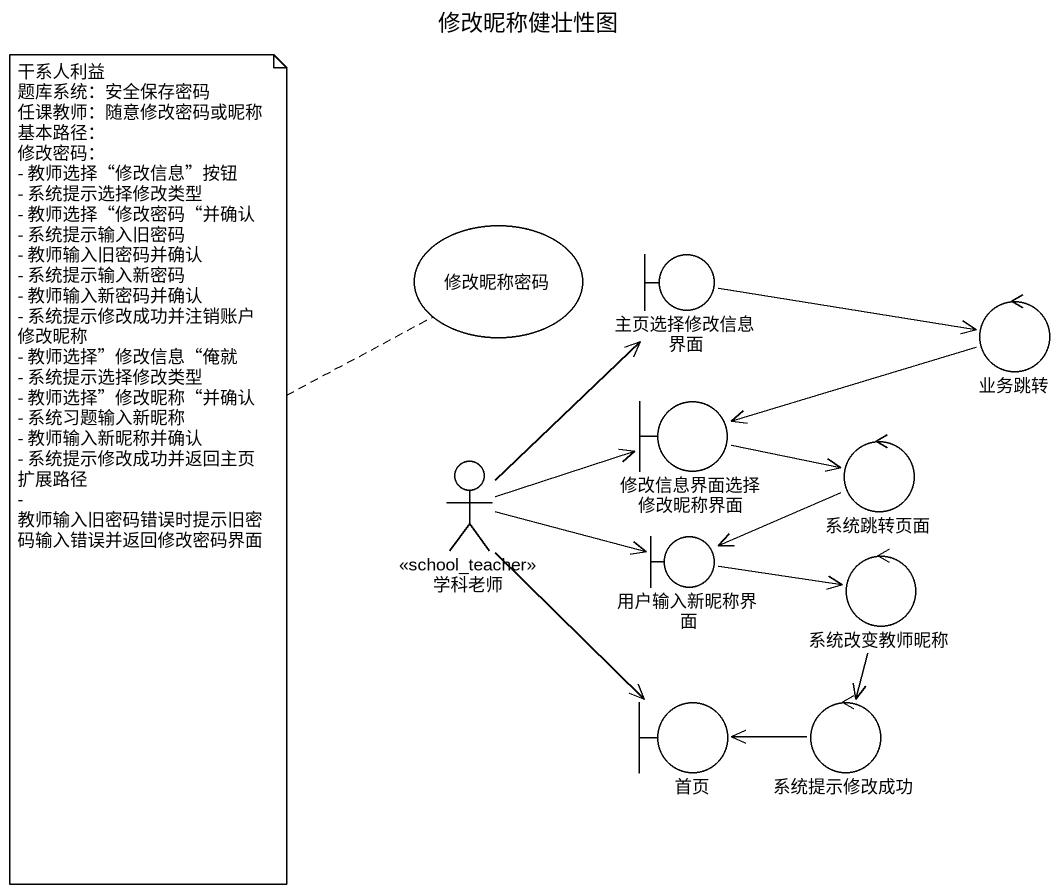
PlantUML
@startuml
title 修改昵称健壮性图
usecase 修改昵称密码
boundary 主页选择修改信息界面
control 业务跳转
actor 学科老师 <<school_teacher>>
boundary 修改信息界面选择修改昵称界面
control 系统跳转页面
boundary 用户输入新昵称界面
control 系统改变教师昵称
boundary 首页
control 系统提示修改成功
主页选择修改信息界面 -right-> 业务跳转
业务跳转 -left-> 修改信息界面选择修改昵称界面
学科老师 -up-> 主页选择修改信息界面
学科老师 -right-> 修改信息界面选择修改昵称界面
学科老师 -right-> 用户输入新昵称界面
学科老师 --> 首页
修改信息界面选择修改昵称界面 -right-> 系统跳转页面
系统跳转页面 -left-> 用户输入新昵称界面
用户输入新昵称界面 -right-> 系统改变教师昵称
系统改变教师昵称 --> 系统提示修改成功
系统提示修改成功 -left-> 首页
note left of 修改昵称密码
  干系人利益
  题库系统：安全保存密码
  任课教师：随意修改密码或昵称
  基本路径：
  修改密码：
  - 教师选择“修改信息”按钮
  - 系统提示选择修改类型
  - 教师选择“修改密码“并确认
  - 系统提示输入旧密码
  - 教师输入旧密码并确认
  - 系统提示输入新密码
  - 教师输入新密码并确认
  - 系统提示修改成功并注销账户
  修改昵称
  - 教师选择”修改信息“俺就
  - 系统提示选择修改类型
  - 教师选择”修改昵称“并确认
  - 系统习题输入新昵称
  - 教师输入新昵称并确认
  - 系统提示修改成功并返回主页
  扩展路径
  - 教师输入旧密码错误时提示旧密码输入错误并返回修改密码界面
end note
@enduml
